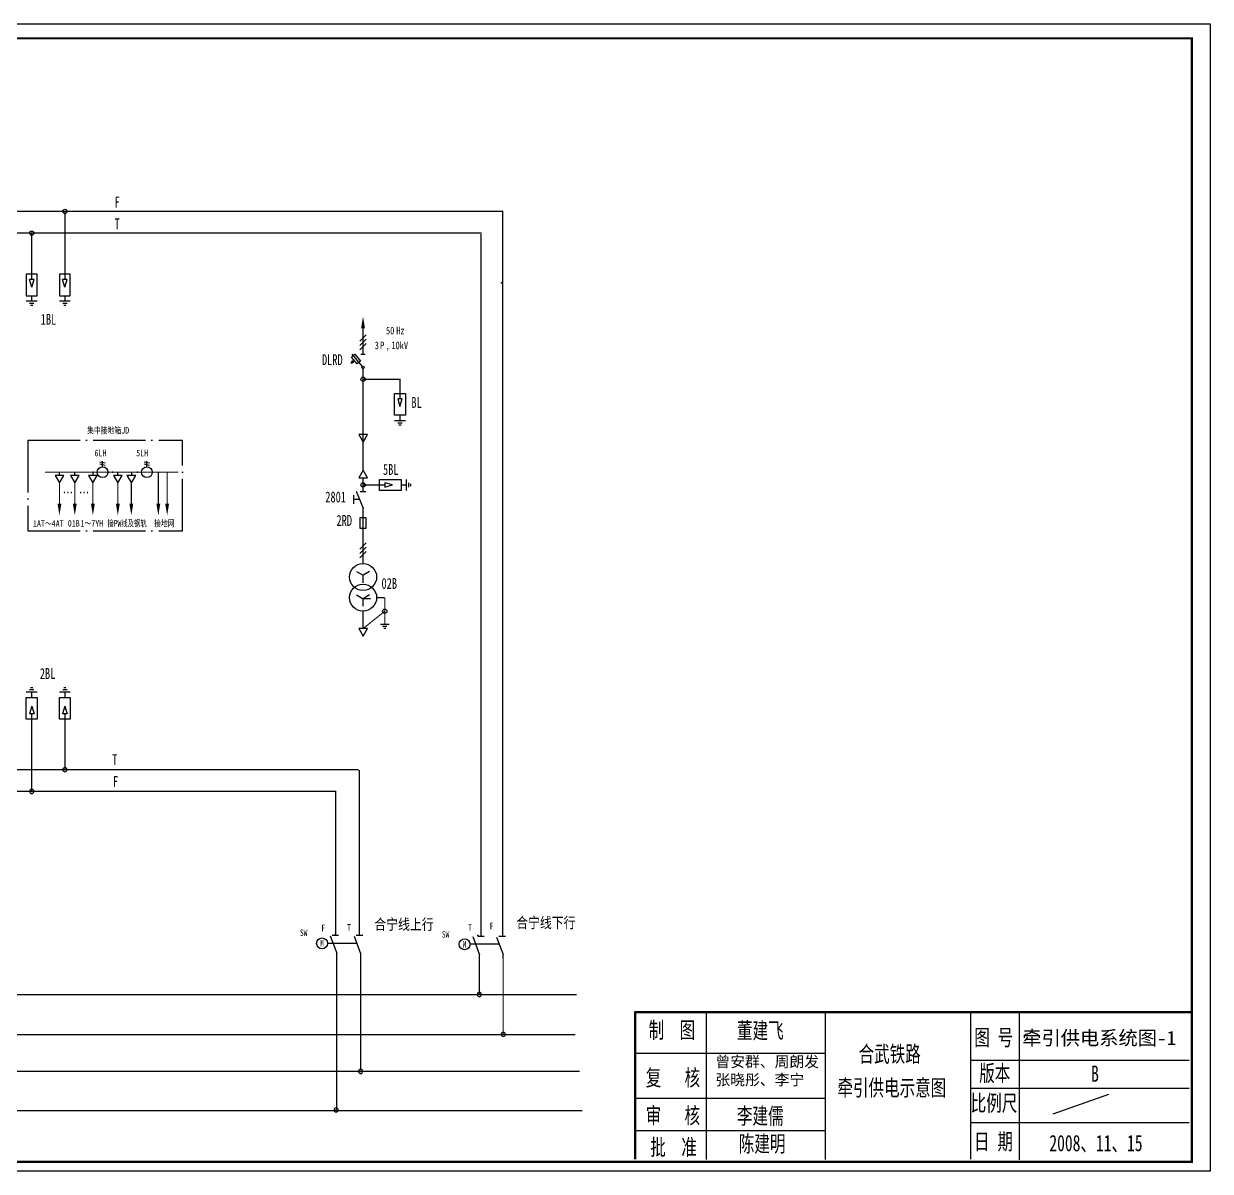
# Model space of a CAD drawing. Header units: millimetres. Extents: x 10667 to 23854, y -3427 to -2899.
# Drawn here: x 23308 to 23854, y -3427 to -2899 of the extents above; entities that cross this region are included whole.
import ezdxf
from ezdxf.enums import TextEntityAlignment as Align

# ---------------------------------------------------------------- set-up
doc = ezdxf.new("R2010")
doc.units = ezdxf.units.MM
doc.header["$LTSCALE"] = 10
doc.linetypes.add('ACAD_ISO04W100', pattern=[30, 24, -3, 0, -3])
doc.linetypes.add('DASHED', pattern=[11, 5, 0.5, 5, 0.5])
for name, color, linetype in [('3', 3, 'Continuous'), ('4', 1, 'Continuous'), ('BLOCK', 3, 'Continuous'), ('BOX', 7, 'Continuous'), ('DASHED', 6, 'Continuous'), ('DLINE', 1, 'Continuous'), ('LINE', 7, 'Continuous'), ('PLINE', 1, 'Continuous'), ('TAB', 7, 'Continuous'), ('TEXT', 2, 'Continuous'), ('设    备', 3, 'Continuous'), ('设备编号', 2, 'Continuous'), ('连 接 线', 1, 'Continuous'), ('隧道', 7, 'Continuous')]:
    doc.layers.add(name, color=color, linetype=linetype)
doc.styles.add('HZ', font='SimSun.ttf', dxfattribs={"width": 0.7})
doc.styles.add('ITALIC', font='NSimSun.ttf', dxfattribs={"width": 0.7})
doc.styles.add('ROMNAS', font='NSimSun.ttf', dxfattribs={"width": 0.7})

# ---------------------------------------------------------------- blocks, each defined once
blk = doc.blocks.new('$BLQX')
for p, q in [((-2.5, -10), (-2.5, 0)), ((-2.5, 0), (2.5, 0)), ((2.5, 0), (2.5, -10)), ((0, -6), (-1.08, -2.46)), ((-1.07, -2.5), (1.08, -2.5)), ((0, -6), (1.08, -2.46)), ((2.5, -10), (-2.5, -10)), ((-2.5, -12.5), (2.5, -12.5)), ((-1, -13.5), (1, -13.5)), ((-0.5, -14.5), (0.5, -14.5))]:
    blk.add_line(p, q)
at = {"layer": 'DLINE', "const_width": 0.6}
for points in [[(0, -2.5), (0, 0)], [(0, -10), (0, -12.5)]]:
    blk.add_lwpolyline(points, dxfattribs=at)
at = {"style": 'HZ', "width": 0.76, "flags": 1}
for tag, p in [('符号', (3.73, -14.77)), ('名称', (3.73, -19.07)), ('型号', (3.73, -23.36)), ('规格', (3.73, -27.66)), ('单位', (3.73, -32.1)), ('数量', (3.99, -36.53))]:
    blk.add_attdef(tag, p, '', height=4, dxfattribs=at)
at = {"style": 'HZ', "width": 0.76}
blk.add_attdef('序号', (3.86, -10.33), '', height=4, dxfattribs=at)
blk = doc.blocks.new('$$POINT', base_point=(176.43, 371.44))
blk.add_point((176.43, 371.44))
blk = doc.blocks.new('$$DD', base_point=(181.79, 368.35))
at = {"layer": 'BLOCK', "color": 2}
blk.add_circle((181.79, 368.35), 0.971, dxfattribs=at)
at = {"xscale": 1.428571, "yscale": 1.428571, "zscale": 1.428571}
for rotation in [270, 180, 90]:
    blk.add_blockref('$$POINT', (181.79, 368.35), dxfattribs=dict(at, rotation=rotation))
blk.add_blockref('$$POINT', (181.79, 368.35), dxfattribs=at)

msp = doc.modelspace()

# ---------------------------------------------------------------- linework, layer by layer
at = {"color": 7}
for p, q in [((23342.61, -3100.34), (23345.11, -3100.84)), ((23342.61, -3101.34), (23345.11, -3101.84)), ((23343.86, -3102.63), (23343.86, -3100.13)), ((23362.99, -3100.34), (23365.49, -3100.84)), ((23362.99, -3101.34), (23365.49, -3101.84)), ((23364.24, -3102.63), (23364.24, -3100.13)), ((23462.53, -3131.06), (23462.53, -3126.06)), ((23462.53, -3126.06), (23465.03, -3126.06)), ((23465.03, -3126.06), (23465.03, -3131.06)), ((23465.03, -3131.06), (23462.53, -3131.06))]:
    msp.add_line(p, q, dxfattribs=at)
for p, q in [((23459.53, -3119.73), (23459.53, -3115.73)), ((23462.28, -3117.73), (23459.53, -3117.73)), ((23463.78, -3121.48), (23460.78, -3113.98)), ((23462.53, -3113.98), (23465.03, -3113.98))]:
    msp.add_line(p, q)
at = {"color": 7, "const_width": 0.5}
msp.add_lwpolyline([(23339.36, -3105.13), (23348.36, -3105.13)], dxfattribs=at)
at = {"color": 7}
for points in [[(23324, -3119.59, 1.8, 0, 0), (23324.01, -3125, 0, 0, 0)], [(23331.06, -3119.59, 1.8, 0, 0), (23331.06, -3125, 0, 0, 0)], [(23339.39, -3119.59, 1.8, 0, 0), (23339.39, -3125, 0, 0, 0)], [(23350.87, -3119.59, 1.8, 0, 0), (23350.87, -3125, 0, 0, 0)], [(23357.1, -3119.59, 1.8, 0, 0), (23357.1, -3125, 0, 0, 0)], [(23369.54, -3119.59, 1.8, 0, 0), (23369.54, -3125, 0, 0, 0)], [(23373.58, -3119.59, 1.8, 0, 0), (23373.59, -3125, 0, 0, 0)]]:
    msp.add_lwpolyline(points, format="xyseb", dxfattribs=at)
for centre, radius in [((23343.86, -3105.13), 2.5), ((23364.24, -3105.13), 2.5), ((23463.78, -3153.37), 6.25)]:
    msp.add_circle(centre, radius, dxfattribs=at)
for p in [(23339.36, -3105.13), (23348.36, -3105.13), (23359.74, -3105.13)]:
    msp.add_point(p, dxfattribs=at)
for p in [(23463.78, -3113.98), (23463.78, -3121.48)]:
    msp.add_point(p)
at = {"layer": '4', "color": 2}
msp.add_lwpolyline([(10666.54, -2898.77), (23853.86, -2898.77), (23853.86, -3426.84), (10666.54, -3426.84)], close=True, dxfattribs=at)
at = {"layer": 'BLOCK', "color": 7}
for p, q in [((23322, -3106.63), (23324, -3110.09)), ((23326, -3106.63), (23322, -3106.63)), ((23324, -3110.09), (23326, -3106.63)), ((23329.06, -3106.63), (23331.06, -3110.09)), ((23333.06, -3106.63), (23329.06, -3106.63)), ((23331.06, -3110.09), (23333.06, -3106.63)), ((23341.39, -3106.63), (23337.39, -3106.63)), ((23337.39, -3106.63), (23339.39, -3110.09)), ((23339.39, -3110.09), (23341.39, -3106.63)), ((23348.87, -3106.63), (23350.87, -3110.09)), ((23352.87, -3106.63), (23348.87, -3106.63)), ((23350.87, -3110.09), (23352.87, -3106.63)), ((23355.1, -3106.63), (23357.1, -3110.09)), ((23359.1, -3106.63), (23355.1, -3106.63)), ((23357.1, -3110.09), (23359.1, -3106.63)), ((23463.78, -3104.21), (23461.78, -3107.67)), ((23461.78, -3107.67), (23465.78, -3107.67)), ((23465.78, -3107.67), (23463.78, -3104.21)), ((23465.28, -3137.62), (23462.28, -3140.62)), ((23465.28, -3139.62), (23462.28, -3142.62)), ((23465.28, -3141.62), (23462.28, -3144.62)), ((23461.78, -3177.12), (23463.78, -3180.59)), ((23465.78, -3177.12), (23461.78, -3177.12)), ((23463.78, -3180.59), (23465.78, -3177.12)), ((23471.78, -3175.12), (23475.78, -3175.12)), ((23474.78, -3176.12), (23472.78, -3176.12)), ((23474.28, -3177.12), (23473.28, -3177.12))]:
    msp.add_line(p, q, dxfattribs=at)
for centre, radius in [((23463.78, -3162.87), 6.25), ((23473.78, -3169.12), 1)]:
    msp.add_circle(centre, radius, dxfattribs=at)
at = {"layer": 'BOX'}
for p, q in [((23676.58, -3353.59), (23676.58, -3421.5)), ((23589.41, -3372.43), (23676.58, -3372.43)), ((23589.74, -3393.24), (23676.7, -3393.24)), ((23589.74, -3408.11), (23676.57, -3408.11))]:
    msp.add_line(p, q, dxfattribs=at)
at = {"layer": 'BOX', "const_width": 1.05}
msp.add_lwpolyline([(10677.66, -2905.48), (23845.41, -2905.48), (23845.41, -3422.56), (10677.66, -3422.56)], close=True, dxfattribs=at)
msp.add_lwpolyline([(23588.76, -3353.59), (23845.44, -3353.59)], dxfattribs=at)
at = {"layer": 'DASHED', "color": 7, "linetype": 'DASHED', "ltscale": 0.5, "const_width": 0.5}
for points in [[(23324, -3110.09), (23324, -3120.09)], [(23331.06, -3110.09), (23331.06, -3120.09)], [(23339.39, -3110.09), (23339.39, -3120.09)]]:
    msp.add_lwpolyline(points, dxfattribs=at)
at = {"layer": 'DLINE', "const_width": 0.6}
for points in [[(23528.38, -2985.13), (23250.59, -2985.13)], [(23326.49, -3013.96), (23326.49, -2985.13)], [(23528.13, -3318.56), (23528.13, -2985.35)], [(23518.44, -2995.13), (23250.59, -2995.13)], [(23311.24, -3013.96), (23311.24, -2995.13)], [(23518.13, -3279.82), (23518.13, -2995.49)], [(23311.24, -3218.81), (23311.24, -3252.05)], [(23326.49, -3218.81), (23326.49, -3242.05)], [(23461.82, -3242.05), (23250.59, -3242.05)], [(23462.07, -3242.14), (23462.07, -3317.89)], [(23518.13, -3318.46), (23518.13, -3248.43)], [(23451.34, -3252.05), (23250.59, -3252.05)], [(23451.24, -3317.89), (23451.24, -3251.75)]]:
    msp.add_lwpolyline(points, dxfattribs=at)
at = {"layer": 'LINE', "color": 7, "linetype": 'DASHED'}
for p, q in [((23465.28, -3041.88), (23462.28, -3044.88)), ((23465.28, -3043.88), (23462.28, -3046.88)), ((23465.28, -3045.88), (23462.28, -3048.88)), ((23478.28, -3078.89), (23478.28, -3068.89)), ((23478.28, -3068.89), (23483.28, -3068.89)), ((23483.28, -3068.89), (23483.28, -3078.89)), ((23479.78, -3071.39), (23480.78, -3074.89)), ((23481.78, -3071.39), (23479.78, -3071.39)), ((23480.78, -3074.89), (23481.78, -3071.39)), ((23483.28, -3078.89), (23478.28, -3078.89)), ((23478.28, -3081.39), (23483.28, -3081.39)), ((23479.78, -3082.39), (23481.78, -3082.39)), ((23480.28, -3083.39), (23481.28, -3083.39)), ((23461.78, -3087.79), (23463.78, -3091.25)), ((23465.78, -3087.79), (23461.78, -3087.79)), ((23463.78, -3091.25), (23465.78, -3087.79))]:
    msp.add_line(p, q, dxfattribs=at)
at = {"layer": 'LINE', "color": 7, "linetype": 'ACAD_ISO04W100', "ltscale": 0.1}
for p, q in [((23309.5, -3090.45), (23380.58, -3090.45)), ((23309.5, -3090.45), (23309.5, -3132.13)), ((23380.58, -3132.13), (23380.58, -3090.45)), ((23309.5, -3132.13), (23380.58, -3132.13))]:
    msp.add_line(p, q, dxfattribs=at)
at = {"layer": 'LINE', "color": 7, "linetype": 'DASHED'}
msp.add_lwpolyline([(23463.78, -3038.88, 1.8, 0, 0), (23463.78, -3033.47, 0, 0, 0)], format="xyseb", dxfattribs=at)
at = {"layer": 'LINE', "color": 7, "linetype": 'DASHED', "const_width": 0.6}
for points in [[(23463.78, -3038.38), (23463.78, -3050.88)], [(23463.78, -3056.88), (23463.78, -3063.38)], [(23463.78, -3062.38), (23480.78, -3062.38), (23480.78, -3068.88)], [(23463.78, -3063.38), (23463.78, -3104.17)], [(23480.78, -3071.39), (23480.78, -3068.89)], [(23480.78, -3078.89), (23480.78, -3081.39)]]:
    msp.add_lwpolyline(points, dxfattribs=at)
at = {"layer": 'LINE', "color": 7, "linetype": 'DASHED'}
msp.add_circle((23463.78, -3062.38), 1, dxfattribs=at)
at = {"layer": 'PLINE', "color": 7}
msp.add_line((23357.1, -3105.13), (23357.1, -3106.63), dxfattribs=at)
at = {"layer": 'PLINE'}
for p, q in [((23142.48, -3345.56), (23562.12, -3345.56)), ((23142.41, -3363.94), (23561.47, -3363.94)), ((23136.62, -3380.8), (23563.42, -3380.8)), ((23137.03, -3398.95), (23564.72, -3398.95))]:
    msp.add_line(p, q, dxfattribs=at)
at = {"layer": 'PLINE', "color": 7}
for points, const_width in [([(23317.41, -3105.13), (23378.68, -3105.13)], 0.5), ([(23324, -3105.13), (23324, -3106.63)], 0.6), ([(23331.06, -3105.13), (23331.06, -3106.63)], 0.6), ([(23339.39, -3105.13), (23339.39, -3106.63)], 0.6), ([(23350.87, -3105.13), (23350.87, -3106.63)], 0.6), ([(23369.54, -3104.99), (23369.54, -3119.59)], 0.5), ([(23373.58, -3104.99), (23373.58, -3119.59)], 0.5), ([(23463.78, -3107.67), (23463.78, -3113.98)], 0.5), ([(23350.87, -3110.09), (23350.87, -3120.09)], 0.5), ([(23357.1, -3110.09), (23357.1, -3120.09)], 0.5), ([(23463.78, -3121.48), (23463.78, -3147.12)], 0.5), ([(23463.78, -3126.06), (23463.78, -3131.06)], 0.6), ([(23470.03, -3162.87), (23473.78, -3162.87)], 0.5), ([(23473.78, -3162.87), (23473.78, -3169.12)], 0.5), ([(23473.78, -3169.12), (23463.78, -3177.12)], 0.5), ([(23463.78, -3169.12), (23463.78, -3177.12)], 0.5), ([(23473.78, -3169.12), (23473.78, -3175.12)], 0.5)]:
    msp.add_lwpolyline(points, dxfattribs=dict(at, const_width=const_width))
at = {"layer": 'PLINE', "const_width": 0.6}
for points in [[(23451.67, -3326.33), (23451.69, -3398.16)], [(23462.65, -3326.69), (23462.67, -3380.33)], [(23517.3, -3327.22), (23517.32, -3345.16)], [(23528.29, -3327.11), (23528.3, -3363.49)]]:
    msp.add_lwpolyline(points, dxfattribs=at)
at = {"layer": 'PLINE', "color": 7}
for p in [(23463.78, -3126.06), (23463.78, -3131.06)]:
    msp.add_point(p, dxfattribs=at)
at = {"layer": 'TAB'}
for p, q in [((23621.69, -3353.59), (23621.69, -3421.5)), ((23743.5, -3353.59), (23743.5, -3421.32)), ((23765.81, -3353.59), (23765.81, -3421.62)), ((23743.5, -3375.72), (23844.2, -3375.72)), ((23743.51, -3388.62), (23844.09, -3388.62)), ((23781.6, -3400.39), (23807.1, -3391.39)), ((23743.5, -3404.34), (23844.2, -3404.34))]:
    msp.add_line(p, q, dxfattribs=at)
at = {"layer": 'TAB', "const_width": 1.05}
msp.add_lwpolyline([(23589.05, -3421.4), (23589.05, -3353.59)], dxfattribs=at)
at = {"layer": '设    备', "color": 3}
for p, q in [((23459.79, -3053.69), (23458.25, -3054.96)), ((23458.25, -3054.96), (23459.02, -3053.76)), ((23458.52, -3052.15), (23460.06, -3050.88)), ((23461.06, -3055.24), (23458.52, -3052.15)), ((23463.46, -3056.5), (23458.78, -3050.88)), ((23460.06, -3050.88), (23462.61, -3053.97)), ((23462.78, -3050.88), (23464.78, -3050.88)), ((23458.25, -3054.96), (23459.57, -3054.43)), ((23462.61, -3053.97), (23461.06, -3055.24)), ((23471.35, -3108.52), (23481.35, -3108.52)), ((23471.35, -3113.52), (23471.35, -3108.52)), ((23481.35, -3113.52), (23471.35, -3113.52)), ((23477.35, -3111.02), (23473.85, -3110.02)), ((23473.85, -3110.02), (23473.85, -3112.02)), ((23473.85, -3112.02), (23477.35, -3111.02)), ((23481.35, -3108.52), (23481.35, -3113.52)), ((23483.85, -3113.52), (23483.85, -3108.52)), ((23484.85, -3112.02), (23484.85, -3110.02)), ((23485.85, -3111.52), (23485.85, -3110.52)), ((23460.73, -3321.96), (23447.42, -3321.96)), ((23526.36, -3322.37), (23513.06, -3322.37))]:
    msp.add_line(p, q, dxfattribs=at)
at = {"layer": '设    备', "color": 7}
for p, q in [((23460.75, -3150.76), (23463.78, -3152.51)), ((23466.81, -3150.76), (23463.78, -3152.51)), ((23463.78, -3156.01), (23463.78, -3152.51)), ((23460.75, -3161.6), (23463.78, -3163.35)), ((23466.81, -3161.6), (23463.78, -3163.35)), ((23463.78, -3166.85), (23463.78, -3163.35)), ((23467.28, -3163.35), (23463.78, -3163.35))]:
    msp.add_line(p, q, dxfattribs=at)
at = {"layer": '设    备'}
for p, q in [((23448.69, -3318.46), (23451.69, -3326.46)), ((23449.52, -3318.18), (23452.52, -3318.18)), ((23459.66, -3318.7), (23462.66, -3326.7)), ((23460.67, -3318.22), (23463.67, -3318.22)), ((23514.32, -3318.87), (23517.44, -3327.27)), ((23516.59, -3318.59), (23519.59, -3318.59)), ((23525.29, -3319.12), (23528.29, -3327.12)), ((23526.31, -3318.63), (23529.31, -3318.63))]:
    msp.add_line(p, q, dxfattribs=at)
at = {"layer": '设    备', "color": 3, "const_width": 0.6}
for points in [[(23473.85, -3111.02), (23471.35, -3111.02)], [(23481.35, -3111.02), (23483.85, -3111.02)]]:
    msp.add_lwpolyline(points, dxfattribs=at)
at = {"layer": '设    备'}
for centre, radius in [((23463.78, -3056.88), 0.5), ((23444.92, -3321.96), 2.5), ((23510.56, -3322.37), 2.5)]:
    msp.add_circle(centre, radius, dxfattribs=at)
for p in [(23450.92, -3317.97), (23516.56, -3318.39)]:
    msp.add_point(p, dxfattribs=at)
at = {"layer": '连 接 线', "const_width": 0.6}
msp.add_lwpolyline([(23463.78, -3111.02), (23471.34, -3111.02)], dxfattribs=at)
at = {"layer": '连 接 线', "color": 3}
msp.add_circle((23463.78, -3111.02), 1, dxfattribs=at)
msp.add_point((23527.5, -3017.94), dxfattribs=at)

# ---------------------------------------------------------------- block references
at = {"layer": 'BLOCK'}
for p in [(23326.49, -2985.13), (23311.24, -2995.13)]:
    msp.add_blockref('$$DD', p, dxfattribs=at)
at = {"layer": 'BLOCK', "xscale": -1}
for p in [(23311.24, -3013.96), (23326.49, -3013.96)]:
    msp.add_blockref('$BLQX', p, dxfattribs=at)
at = {"layer": 'BLOCK', "rotation": 180}
for p in [(23311.24, -3218.81), (23326.49, -3218.81)]:
    msp.add_blockref('$BLQX', p, dxfattribs=at)
at = {"layer": 'BLOCK', "xscale": -1}
for p, rotation in [((23326.49, -3242.05), 180), ((23311.24, -3252.05), 180), ((23517.35, -3345.49), 359.9999985530559), ((23528.38, -3363.85), 359.9999985530559), ((23462.65, -3380.92), 359.9999985530559), ((23451.4, -3398.63), 359.9999985530559)]:
    msp.add_blockref('$$DD', p, dxfattribs=dict(at, rotation=rotation))

# ---------------------------------------------------------------- texts
at = {"layer": '3', "color": 3, "style": 'ITALIC', "width": 0.7}
for s, p in [('50', (23474.35, -3041.72)), ('Hz', (23479.08, -3041.72)), ('3', (23469.18, -3048.52)), ('P', (23471.64, -3048.52)), ('10kV', (23476.84, -3048.52))]:
    msp.add_text(s, height=3.5, dxfattribs=at).set_placement(p)
at = {"layer": '3', "color": 7, "style": 'ITALIC', "width": 0.7}
msp.add_text(',', height=3.5, dxfattribs=at).set_placement((23474.16, -3048.52))
at = {"layer": '3', "linetype": 'DASHED', "style": 'ROMNAS', "width": 0.8}
for s, p in [('合宁线上行', (23468.99, -3315.71)), ('合宁线下行', (23534.31, -3314.93))]:
    msp.add_text(s, height=5, dxfattribs=at).set_placement(p)
at = {"layer": 'TAB', "style": 'HZ', "width": 0.7}
for s, p in [('制  图', (23595.25, -3365.59)), ('董建飞', (23635.96, -3365.81)), ('合武铁路', (23691.92, -3376.61)), ('复   核', (23593.96, -3387.52)), ('牵引供电示意图', (23682.18, -3392.16)), ('审   核', (23593.93, -3404.92)), ('李建儒', (23635.93, -3405.14)), ('批  准', (23596.02, -3419.51)), ('陈建明', (23636.79, -3417.94)), ('2008、11、15', (23779.79, -3417.61))]:
    msp.add_text(s, height=7.5, dxfattribs=at).set_placement(p)
for s, p in [('图 号', (23754.17, -3369.01)), ('版本', (23754.64, -3385.43)), ('比例尺', (23754.29, -3399.18)), ('日 期', (23754.07, -3416.92))]:
    msp.add_text(s, height=7.5, dxfattribs=at).set_placement(p, align=Align.CENTER)
at = {"layer": 'TAB', "width": 0.7}
msp.add_text('B', height=7.5, dxfattribs=at).set_placement((23800.79, -3385.68), align=Align.CENTER)
at = {"layer": 'TAB', "insert": (23767.27, -3362.24), "char_height": 6.5, "width": 82.704, "attachment_point": 1}
msp.add_mtext('{\\fNSimSun|b0|i0|c134|p49;牵引供电系统图-1}', dxfattribs=at)
at = {"layer": 'TEXT', "color": 7, "style": 'HZ'}
for s, height, width, p in [('集中接地箱JD', 3, 0.75, (23346.41, -3087.39)), ('…', 5, 0.7, (23327.88, -3117.09)), ('…', 5, 0.7, (23335.34, -3117.09)), ('1AT～4AT', 3, 0.75, (23318.88, -3130.28)), ('01B', 3, 0.75, (23330.59, -3130.16)), ('1～7YH', 3, 0.75, (23338.91, -3130.16)), ('接PW线及钢轨', 3, 0.7, (23355.16, -3130.16)), ('接地网', 3, 0.75, (23372.29, -3130.16))]:
    msp.add_text(s, height=height, dxfattribs=dict(at, width=width)).set_placement(p, align=Align.CENTER)
at = {"layer": 'TEXT', "color": 7, "style": 'HZ', "width": 0.75}
for s, p in [('6LH', (23340.16, -3097.8)), ('5LH', (23359.33, -3097.8))]:
    msp.add_text(s, height=3, dxfattribs=at).set_placement(p)
at = {"layer": '设    备', "style": 'HZ', "width": 0.62}
for p in [(23444.92, -3321.96), (23510.56, -3322.37)]:
    msp.add_text('M', height=3, dxfattribs=at).set_placement(p, align=Align.MIDDLE)
at = {"layer": '设备编号', "color": 6, "style": 'HZ', "width": 0.7}
for s, height, p in [('F', 5, (23350.58, -2980.83)), ('T', 5, (23350.58, -2990.86)), ('1BL', 5, (23318.99, -3034.78)), ('2BL', 5, (23318.55, -3197.8)), ('T', 5, (23349.45, -3237.44)), ('F', 5, (23349.81, -3247.44)), ('F', 3, (23445.46, -3314.88)), ('T', 3, (23457.28, -3314.62)), ('T', 3, (23512.98, -3314.68)), ('F', 3, (23522.97, -3313.98))]:
    msp.add_text(s, height=height, dxfattribs=at).set_placement(p, align=Align.MIDDLE)
for s, height, p in [('DLRD', 5, (23444.87, -3055.88)), ('5BL', 5, (23472.96, -3106.37)), ('2801', 5, (23446.4, -3119.04)), ('2RD', 5, (23451.56, -3129.84)), ('02B', 5, (23472.28, -3158.84)), ('SW', 3, (23434.73, -3318.59)), ('SW', 3, (23500.08, -3319.35))]:
    msp.add_text(s, height=height, dxfattribs=at).set_placement(p)
msp.add_text('BL', height=5, dxfattribs=at).set_placement((23490.8, -3075.55), align=Align.RIGHT)
at = {"layer": '隧道', "insert": (23626.01, -3373.9), "char_height": 5, "width": 69.8186, "attachment_point": 1}
msp.add_mtext('{\\fNSimSun|b0|i0|c134|p49;曾安群、周朗发}     {\\fNSimSun|b0|i0|c134|p49;张晓彤、李宁}', dxfattribs=at)

doc.saveas('drawing.dxf')
